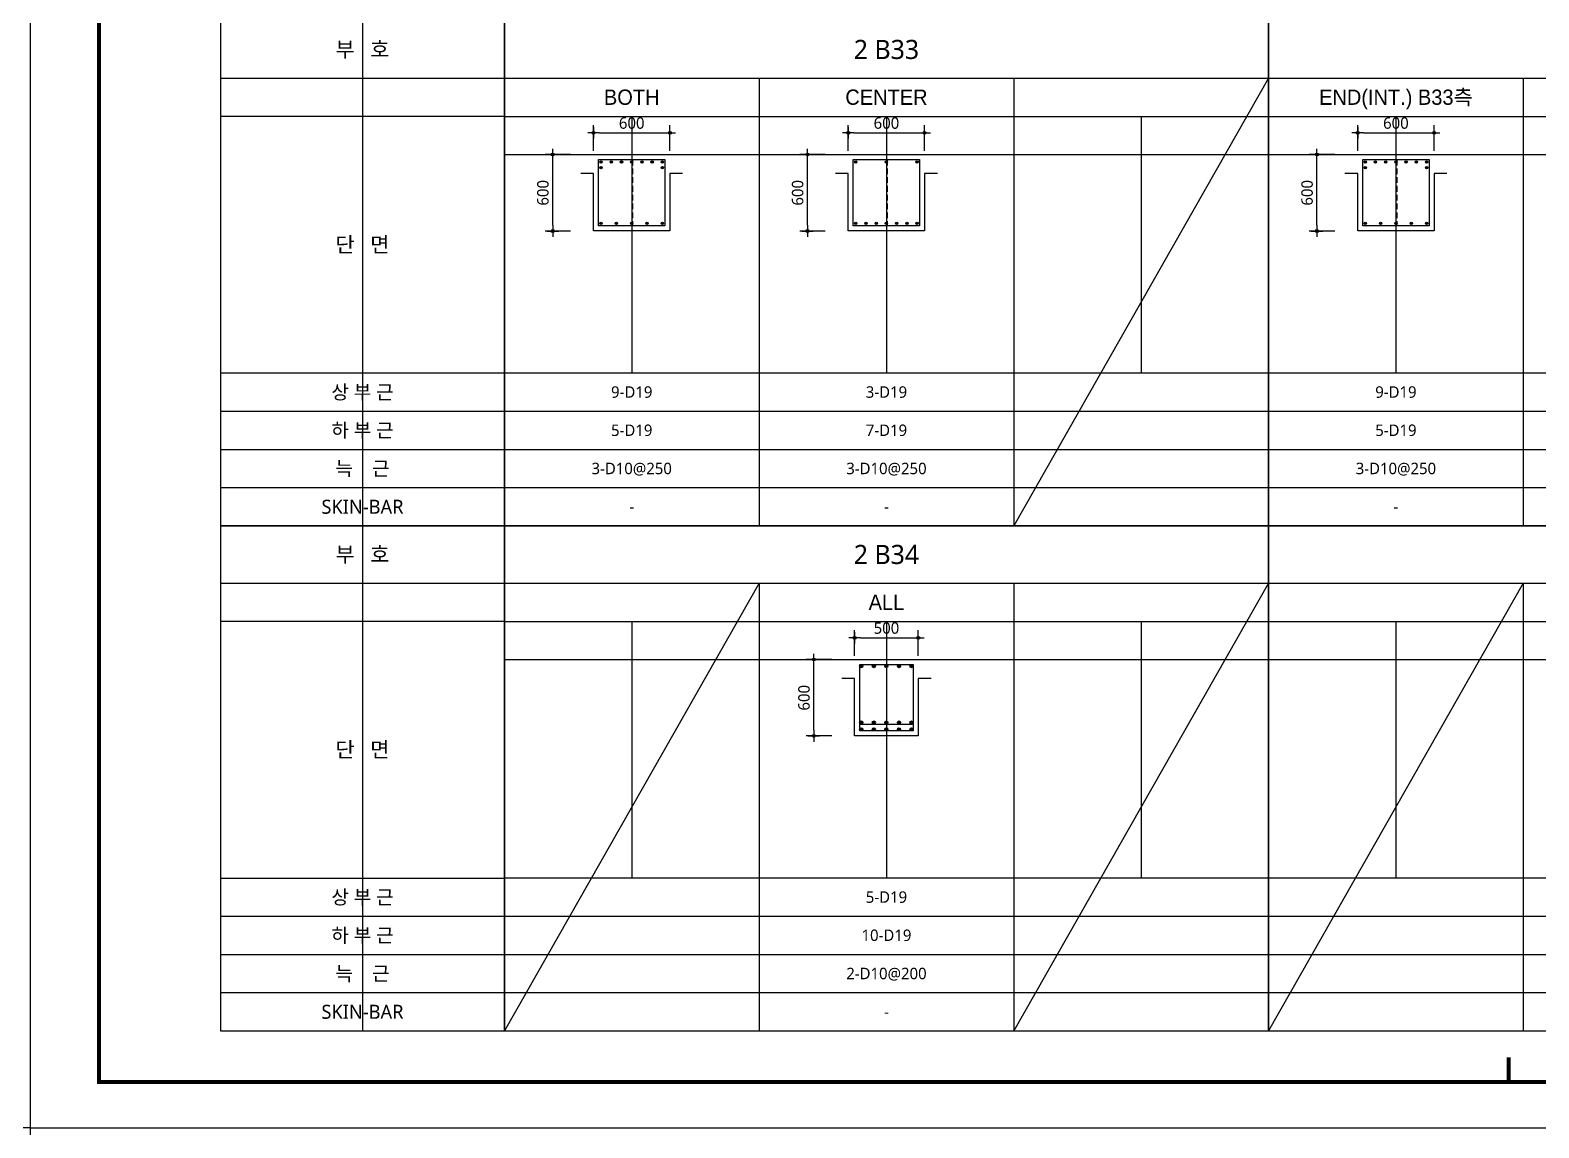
# Model space of a CAD drawing. Header units: millimetres. Extents: x 0 to 252030, y -124740 to 196020.
# Drawn here: x 25230 to 37075, y 124740 to 133357 of the extents above; entities that cross this region are included whole.
import ezdxf
from ezdxf.enums import TextEntityAlignment as Align

# ---------------------------------------------------------------- set-up
doc = ezdxf.new("R2010")
doc.units = ezdxf.units.MM
doc.header["$LTSCALE"] = 30
doc.linetypes.add('HID', pattern=[2.3, 1.5, -0.8])
doc.layers.get('DEFPOINTS').update_dxf_attribs({"color": 142})
for name, color, linetype in [('0-SEC1', 3, 'Continuous'), ('CON', 2, 'Continuous'), ('DIM', 7, 'Continuous'), ('ETC', 7, 'Continuous'), ('S-철근', 3, 'Continuous'), ('SHEET', 7, 'Continuous'), ('TXT', 3, 'Continuous'), ('XR-FORM_(도룡동)$0$Sheet', 7, 'Continuous')]:
    doc.layers.add(name, color=color, linetype=linetype)
doc.layers.add('DEFPOINT', color=151, linetype='Continuous', plot=False)
doc.layers.add('TieBar', color=7, linetype='HID', lineweight=0)
doc.styles.get("Standard").update_dxf_attribs({"font": 'malgun.ttf'})
doc.styles.add('돋움', font='Dotum.ttf')
doc.styles.add('맑은 고딕', font='malgun.ttf')
doc.dimstyles.new('30NDIM', dxfattribs={"dimscale": 50, "dimtxt": 3, "dimasz": 1.5, "dimexe": 2, "dimexo": 6, "dimgap": 1, "dimtad": 1, "dimdec": 0, "dimrnd": 0.25, "dimzin": 0, "dimdsep": 46, "dimtxsty": 'Standard', "dimblk": 'Z_DOT', "dimcen": 5, "dimclrd": 256, "dimclre": 256, "dimclrt": 3, "dimadec": 0, "dimazin": 0, "dimtm": 1e-09, "dimtfac": 1, "dimtdec": 0, "dimtix": 1, "dimtmove": 2, "dimatfit": 1, "dimldrblk": 'Z_DOT', "dimfxl": 1, "dimtolj": 1, "dimtzin": 0, "dimarcsym": 0})

# ---------------------------------------------------------------- blocks, each defined once
blk = doc.blocks.new('XR-FORM_(도룡동)$0$S')
at = {"layer": 'XR-FORM_(도룡동)$0$Sheet', "const_width": 100}
blk.add_lwpolyline([(1850, 57950), (82250, 57950), (82250, 1200), (1850, 1200)], close=True, dxfattribs=at)
at = {"layer": 'XR-FORM_(도룡동)$0$Sheet', "linetype": 'Continuous', "const_width": 100}
blk.add_lwpolyline([(38745, 1846), (38745, 1200)], dxfattribs=at)
blk = doc.blocks.new('XR-FORM_(도룡동)', base_point=(101.33, -56114.51))
at = {"layer": 'DEFPOINTS'}
blk.add_lwpolyline([(0, 0), (420, 0), (420, 297), (0, 297)], close=True, dxfattribs=at)
at = {"xscale": 0.005, "yscale": 0.005, "zscale": 0.005}
blk.add_blockref('XR-FORM_(도룡동)$0$S', (-0.25, 0), dxfattribs=at)
blk = doc.blocks.new('*U160')
at = {"layer": 'DEFPOINTS'}
for p, q in [((-1114, 5286), (-1114, 1321)), ((-2229, 4536), (0, 4536))]:
    blk.add_line(p, q, dxfattribs=at)
at = {"layer": 'SHEET'}
blk.add_line((-2229, 4836), (0, 4836), dxfattribs=at)
at = {"layer": 'SHEET', "color": 6}
for p, q in [((-2229, 2521), (0, 2521)), ((-2229, 2221), (0, 2221)), ((-2229, 1921), (0, 1921)), ((-2229, 1621), (0, 1621))]:
    blk.add_line(p, q, dxfattribs=at)
at = {"layer": 'SHEET'}
blk.add_lwpolyline([(0, 5286), (-2229, 5286), (-2229, 1321), (0, 1321)], close=True, dxfattribs=at)
at = {"layer": 'TXT', "style": '맑은 고딕'}
for s, height, p in [('부   호', 120, (-1114, 5061)), ('단   면', 120, (-1114, 3529)), ('상 부 근', 110, (-1114, 2371)), ('하 부 근', 110, (-1114, 2071)), ('늑    근', 110, (-1114, 1771)), ('SKIN-BAR', 110, (-1114, 1471))]:
    blk.add_text(s, height=height, dxfattribs=at).set_placement(p, align=Align.MIDDLE_CENTER)
blk = doc.blocks.new('4등분')
at = {"layer": 'DEFPOINTS'}
for p, q in [((1000, 3214), (1000, 1200)), ((3000, 3214), (3000, 1200)), ((5000, 3214), (5000, 1200)), ((0, 2914), (6000, 2914))]:
    blk.add_line(p, q, dxfattribs=at)
at = {"layer": 'SHEET'}
blk.add_line((0, 3514), (6000, 3514), dxfattribs=at)
at = {"layer": 'SHEET', "color": 6}
for p, q in [((2000, 3514), (2000, 0)), ((4000, 3514), (4000, 0)), ((0, 3214), (6000, 3214)), ((0, 1200), (6000, 1200)), ((0, 900), (6000, 900)), ((0, 600), (6000, 600)), ((0, 300), (6000, 300))]:
    blk.add_line(p, q, dxfattribs=at)
at = {"layer": 'SHEET'}
blk.add_lwpolyline([(6000, 3964), (0, 3964), (0, 0), (6000, 0)], close=True, dxfattribs=at)
blk = doc.blocks.new('Z_DOT')
at = {"layer": 'DIM', "color": 0}
for p, q in [((-1, 0), (1, 0)), ((0, -1), (0, 1))]:
    blk.add_line(p, q, dxfattribs=at)
for radius in [0.25, 0.125]:
    blk.add_circle((0, 0), radius, dxfattribs=at)
blk = doc.blocks.new('*D324')
at = {"layer": 'DEFPOINTS', "color": 0, "transparency": 16777216}
for p in [(30253, 132551), (29653, 132230), (30253, 132230)]:
    blk.add_point(p, dxfattribs=at)
at = {"layer": 'DIM', "lineweight": -2, "transparency": 16777216}
for p, q in [((29653, 132410), (29653, 132611)), ((29698, 132551), (30208, 132551)), ((30253, 132410), (30253, 132611))]:
    blk.add_line(p, q, dxfattribs=at)
at = {"layer": 'DIM', "lineweight": -2, "transparency": 16777216, "xscale": 45, "yscale": 45, "zscale": 45, "rotation": 180}
blk.add_blockref('Z_DOT', (29653, 132551), dxfattribs=at)
at = {"layer": 'DIM', "lineweight": -2, "transparency": 16777216, "xscale": 45, "yscale": 45, "zscale": 45}
blk.add_blockref('Z_DOT', (30253, 132551), dxfattribs=at)
at = {"layer": 'DIM', "color": 3, "transparency": 16777216, "insert": (29953, 132627), "char_height": 90, "attachment_point": 5}
blk.add_mtext('\\A1;600', dxfattribs=at)
blk = doc.blocks.new('*D281')
at = {"layer": 'DEFPOINTS', "color": 0, "transparency": 16777216}
for p in [(29333, 132380), (29653, 132380), (29653, 131780)]:
    blk.add_point(p, dxfattribs=at)
at = {"layer": 'DIM', "lineweight": -2, "transparency": 16777216}
for p, q in [((29473, 132380), (29273, 132380)), ((29333, 131825), (29333, 132335)), ((29473, 131780), (29273, 131780))]:
    blk.add_line(p, q, dxfattribs=at)
at = {"layer": 'DIM', "lineweight": -2, "transparency": 16777216, "xscale": 45, "yscale": 45, "zscale": 45}
for p, rotation in [((29333, 132380), 90), ((29333, 131780), 270)]:
    blk.add_blockref('Z_DOT', p, dxfattribs=dict(at, rotation=rotation))
at = {"layer": 'DIM', "color": 3, "transparency": 16777216, "insert": (29256, 132080), "char_height": 90, "attachment_point": 5, "rotation": 90}
blk.add_mtext('\\A1;600', dxfattribs=at)
blk = doc.blocks.new('*D282')
at = {"layer": 'DEFPOINTS', "color": 0, "transparency": 16777216}
for p in [(32253, 132551), (31653, 132230), (32253, 132230)]:
    blk.add_point(p, dxfattribs=at)
at = {"layer": 'DIM', "lineweight": -2, "transparency": 16777216}
for p, q in [((31653, 132410), (31653, 132611)), ((31698, 132551), (32208, 132551)), ((32253, 132410), (32253, 132611))]:
    blk.add_line(p, q, dxfattribs=at)
at = {"layer": 'DIM', "lineweight": -2, "transparency": 16777216, "xscale": 45, "yscale": 45, "zscale": 45, "rotation": 180}
blk.add_blockref('Z_DOT', (31653, 132551), dxfattribs=at)
at = {"layer": 'DIM', "lineweight": -2, "transparency": 16777216, "xscale": 45, "yscale": 45, "zscale": 45}
blk.add_blockref('Z_DOT', (32253, 132551), dxfattribs=at)
at = {"layer": 'DIM', "color": 3, "transparency": 16777216, "insert": (31953, 132627), "char_height": 90, "attachment_point": 5}
blk.add_mtext('\\A1;600', dxfattribs=at)
blk = doc.blocks.new('*D283')
at = {"layer": 'DEFPOINTS', "color": 0, "transparency": 16777216}
for p in [(31333, 132380), (31653, 132380), (31653, 131780)]:
    blk.add_point(p, dxfattribs=at)
at = {"layer": 'DIM', "lineweight": -2, "transparency": 16777216}
for p, q in [((31473, 132380), (31273, 132380)), ((31333, 131825), (31333, 132335)), ((31473, 131780), (31273, 131780))]:
    blk.add_line(p, q, dxfattribs=at)
at = {"layer": 'DIM', "lineweight": -2, "transparency": 16777216, "xscale": 45, "yscale": 45, "zscale": 45}
for p, rotation in [((31333, 132380), 90), ((31333, 131780), 270)]:
    blk.add_blockref('Z_DOT', p, dxfattribs=dict(at, rotation=rotation))
at = {"layer": 'DIM', "color": 3, "transparency": 16777216, "insert": (31256, 132080), "char_height": 90, "attachment_point": 5, "rotation": 90}
blk.add_mtext('\\A1;600', dxfattribs=at)
blk = doc.blocks.new('*D284')
at = {"layer": 'DEFPOINTS', "color": 0, "transparency": 16777216}
for p in [(36253, 132551), (35653, 132230), (36253, 132230)]:
    blk.add_point(p, dxfattribs=at)
at = {"layer": 'DIM', "lineweight": -2, "transparency": 16777216}
for p, q in [((35653, 132410), (35653, 132611)), ((35698, 132551), (36208, 132551)), ((36253, 132410), (36253, 132611))]:
    blk.add_line(p, q, dxfattribs=at)
at = {"layer": 'DIM', "lineweight": -2, "transparency": 16777216, "xscale": 45, "yscale": 45, "zscale": 45, "rotation": 180}
blk.add_blockref('Z_DOT', (35653, 132551), dxfattribs=at)
at = {"layer": 'DIM', "lineweight": -2, "transparency": 16777216, "xscale": 45, "yscale": 45, "zscale": 45}
blk.add_blockref('Z_DOT', (36253, 132551), dxfattribs=at)
at = {"layer": 'DIM', "color": 3, "transparency": 16777216, "insert": (35953, 132627), "char_height": 90, "attachment_point": 5}
blk.add_mtext('\\A1;600', dxfattribs=at)
blk = doc.blocks.new('*D285')
at = {"layer": 'DEFPOINTS', "color": 0, "transparency": 16777216}
for p in [(35333, 132380), (35653, 132380), (35653, 131780)]:
    blk.add_point(p, dxfattribs=at)
at = {"layer": 'DIM', "lineweight": -2, "transparency": 16777216}
for p, q in [((35473, 132380), (35273, 132380)), ((35333, 131825), (35333, 132335)), ((35473, 131780), (35273, 131780))]:
    blk.add_line(p, q, dxfattribs=at)
at = {"layer": 'DIM', "lineweight": -2, "transparency": 16777216, "xscale": 45, "yscale": 45, "zscale": 45}
for p, rotation in [((35333, 132380), 90), ((35333, 131780), 270)]:
    blk.add_blockref('Z_DOT', p, dxfattribs=dict(at, rotation=rotation))
at = {"layer": 'DIM', "color": 3, "transparency": 16777216, "insert": (35256, 132080), "char_height": 90, "attachment_point": 5, "rotation": 90}
blk.add_mtext('\\A1;600', dxfattribs=at)
blk = doc.blocks.new('*D1514')
at = {"layer": 'DEFPOINTS', "color": 0, "transparency": 16777216}
for p in [(32203, 128586), (31703, 128266), (32203, 128266)]:
    blk.add_point(p, dxfattribs=at)
at = {"layer": 'DIM', "lineweight": -2, "transparency": 16777216}
for p, q in [((31703, 128446), (31703, 128646)), ((32203, 128446), (32203, 128646)), ((31748, 128586), (32158, 128586))]:
    blk.add_line(p, q, dxfattribs=at)
at = {"layer": 'DIM', "lineweight": -2, "transparency": 16777216, "xscale": 45, "yscale": 45, "zscale": 45, "rotation": 180}
blk.add_blockref('Z_DOT', (31703, 128586), dxfattribs=at)
at = {"layer": 'DIM', "lineweight": -2, "transparency": 16777216, "xscale": 45, "yscale": 45, "zscale": 45}
blk.add_blockref('Z_DOT', (32203, 128586), dxfattribs=at)
at = {"layer": 'DIM', "color": 3, "transparency": 16777216, "insert": (31953, 128663), "char_height": 90, "attachment_point": 5}
blk.add_mtext('\\A1;500', dxfattribs=at)
blk = doc.blocks.new('*D1515')
at = {"layer": 'DEFPOINTS', "color": 0, "transparency": 16777216}
for p in [(31383, 128416), (31703, 128416), (31703, 127816)]:
    blk.add_point(p, dxfattribs=at)
at = {"layer": 'DIM', "lineweight": -2, "transparency": 16777216}
for p, q in [((31523, 128416), (31323, 128416)), ((31383, 127861), (31383, 128371)), ((31523, 127816), (31323, 127816))]:
    blk.add_line(p, q, dxfattribs=at)
at = {"layer": 'DIM', "lineweight": -2, "transparency": 16777216, "xscale": 45, "yscale": 45, "zscale": 45}
for p, rotation in [((31383, 128416), 90), ((31383, 127816), 270)]:
    blk.add_blockref('Z_DOT', p, dxfattribs=dict(at, rotation=rotation))
at = {"layer": 'DIM', "color": 3, "transparency": 16777216, "insert": (31306, 128116), "char_height": 90, "attachment_point": 5, "rotation": 90}
blk.add_mtext('\\A1;600', dxfattribs=at)

msp = doc.modelspace()

# ---------------------------------------------------------------- hatches: boundary and pattern name
at = {"layer": 'S-철근'}
h = msp.add_hatch(color=256, dxfattribs=at)
edge = h.paths.add_edge_path()
edge.add_arc((29712.08013, 132321.41992), 9.55, 0, 180)
edge.add_arc((29712.08013, 132321.41992), 9.55, 180, 360)
h = msp.add_hatch(color=256, dxfattribs=at)
edge = h.paths.add_edge_path()
edge.add_arc((29792.3868, 132321.41992), 9.55, 0, 180)
edge.add_arc((29792.3868, 132321.41992), 9.55, 180, 360)
h = msp.add_hatch(color=256, dxfattribs=at)
edge = h.paths.add_edge_path()
edge.add_arc((29872.69347, 132321.41992), 9.55, 0, 180)
edge.add_arc((29872.69347, 132321.41992), 9.55, 180, 360)
h = msp.add_hatch(color=256, dxfattribs=at)
edge = h.paths.add_edge_path()
edge.add_arc((29953.00013, 132321.41992), 9.55, 0, 180)
edge.add_arc((29953.00013, 132321.41992), 9.55, 180, 360)
h = msp.add_hatch(color=256, dxfattribs=at)
edge = h.paths.add_edge_path()
edge.add_arc((30033.3068, 132321.41992), 9.55, 0, 180)
edge.add_arc((30033.3068, 132321.41992), 9.55, 180, 360)
h = msp.add_hatch(color=256, dxfattribs=at)
edge = h.paths.add_edge_path()
edge.add_arc((30113.61347, 132321.41992), 9.55, 0, 180)
edge.add_arc((30113.61347, 132321.41992), 9.55, 180, 360)
h = msp.add_hatch(color=256, dxfattribs=at)
edge = h.paths.add_edge_path()
edge.add_arc((30193.92013, 132321.41992), 9.55, 0, 180)
edge.add_arc((30193.92013, 132321.41992), 9.55, 180, 360)
h = msp.add_hatch(color=256, dxfattribs=at)
edge = h.paths.add_edge_path()
edge.add_arc((31712.08013, 132321.41992), 9.55, 0, 180)
edge.add_arc((31712.08013, 132321.41992), 9.55, 180, 360)
h = msp.add_hatch(color=256, dxfattribs=at)
edge = h.paths.add_edge_path()
edge.add_arc((31953.00013, 132321.41992), 9.55, 0, 180)
edge.add_arc((31953.00013, 132321.41992), 9.55, 180, 360)
h = msp.add_hatch(color=256, dxfattribs=at)
edge = h.paths.add_edge_path()
edge.add_arc((32193.92013, 132321.41992), 9.55, 0, 180)
edge.add_arc((32193.92013, 132321.41992), 9.55, 180, 360)
h = msp.add_hatch(color=256, dxfattribs=at)
edge = h.paths.add_edge_path()
edge.add_arc((35712.08013, 132321.41992), 9.55, 0, 180)
edge.add_arc((35712.08013, 132321.41992), 9.55, 180, 360)
h = msp.add_hatch(color=256, dxfattribs=at)
edge = h.paths.add_edge_path()
edge.add_arc((35792.3868, 132321.41992), 9.55, 0, 180)
edge.add_arc((35792.3868, 132321.41992), 9.55, 180, 360)
h = msp.add_hatch(color=256, dxfattribs=at)
edge = h.paths.add_edge_path()
edge.add_arc((35872.69347, 132321.41992), 9.55, 0, 180)
edge.add_arc((35872.69347, 132321.41992), 9.55, 180, 360)
h = msp.add_hatch(color=256, dxfattribs=at)
edge = h.paths.add_edge_path()
edge.add_arc((35953.00013, 132321.41992), 9.55, 0, 180)
edge.add_arc((35953.00013, 132321.41992), 9.55, 180, 360)
h = msp.add_hatch(color=256, dxfattribs=at)
edge = h.paths.add_edge_path()
edge.add_arc((36033.3068, 132321.41992), 9.55, 0, 180)
edge.add_arc((36033.3068, 132321.41992), 9.55, 180, 360)
h = msp.add_hatch(color=256, dxfattribs=at)
edge = h.paths.add_edge_path()
edge.add_arc((36113.61347, 132321.41992), 9.55, 0, 180)
edge.add_arc((36113.61347, 132321.41992), 9.55, 180, 360)
h = msp.add_hatch(color=256, dxfattribs=at)
edge = h.paths.add_edge_path()
edge.add_arc((36193.92013, 132321.41992), 9.55, 0, 180)
edge.add_arc((36193.92013, 132321.41992), 9.55, 180, 360)
h = msp.add_hatch(color=256, dxfattribs=at)
edge = h.paths.add_edge_path()
edge.add_arc((29712.08013, 132277.31992), 9.55, 0, 180)
edge.add_arc((29712.08013, 132277.31992), 9.55, 180, 360)
h = msp.add_hatch(color=256, dxfattribs=at)
edge = h.paths.add_edge_path()
edge.add_arc((30193.92013, 132277.31992), 9.55, 0, 180)
edge.add_arc((30193.92013, 132277.31992), 9.55, 180, 360)
h = msp.add_hatch(color=256, dxfattribs=at)
edge = h.paths.add_edge_path()
edge.add_arc((35712.08013, 132277.31992), 9.55, 0, 180)
edge.add_arc((35712.08013, 132277.31992), 9.55, 180, 360)
h = msp.add_hatch(color=256, dxfattribs=at)
edge = h.paths.add_edge_path()
edge.add_arc((36193.92013, 132277.31992), 9.55, 0, 180)
edge.add_arc((36193.92013, 132277.31992), 9.55, 180, 360)
h = msp.add_hatch(color=256, dxfattribs=at)
edge = h.paths.add_edge_path()
edge.add_arc((29712.08013, 131839.57992), 9.55, 0, 180)
edge.add_arc((29712.08013, 131839.57992), 9.55, 180, 360)
h = msp.add_hatch(color=256, dxfattribs=at)
edge = h.paths.add_edge_path()
edge.add_arc((29832.54013, 131839.57992), 9.55, 0, 180)
edge.add_arc((29832.54013, 131839.57992), 9.55, 180, 360)
h = msp.add_hatch(color=256, dxfattribs=at)
edge = h.paths.add_edge_path()
edge.add_arc((29953.00013, 131839.57992), 9.55, 0, 180)
edge.add_arc((29953.00013, 131839.57992), 9.55, 180, 360)
h = msp.add_hatch(color=256, dxfattribs=at)
edge = h.paths.add_edge_path()
edge.add_arc((30073.46013, 131839.57992), 9.55, 0, 180)
edge.add_arc((30073.46013, 131839.57992), 9.55, 180, 360)
h = msp.add_hatch(color=256, dxfattribs=at)
edge = h.paths.add_edge_path()
edge.add_arc((30193.92013, 131839.57992), 9.55, 0, 180)
edge.add_arc((30193.92013, 131839.57992), 9.55, 180, 360)
h = msp.add_hatch(color=256, dxfattribs=at)
edge = h.paths.add_edge_path()
edge.add_arc((31712.08013, 131839.57992), 9.55, 0, 180)
edge.add_arc((31712.08013, 131839.57992), 9.55, 180, 360)
h = msp.add_hatch(color=256, dxfattribs=at)
edge = h.paths.add_edge_path()
edge.add_arc((31792.3868, 131839.57992), 9.55, 0, 180)
edge.add_arc((31792.3868, 131839.57992), 9.55, 180, 360)
h = msp.add_hatch(color=256, dxfattribs=at)
edge = h.paths.add_edge_path()
edge.add_arc((31872.69347, 131839.57992), 9.55, 0, 180)
edge.add_arc((31872.69347, 131839.57992), 9.55, 180, 360)
h = msp.add_hatch(color=256, dxfattribs=at)
edge = h.paths.add_edge_path()
edge.add_arc((31953.00013, 131839.57992), 9.55, 0, 180)
edge.add_arc((31953.00013, 131839.57992), 9.55, 180, 360)
h = msp.add_hatch(color=256, dxfattribs=at)
edge = h.paths.add_edge_path()
edge.add_arc((32033.3068, 131839.57992), 9.55, 0, 180)
edge.add_arc((32033.3068, 131839.57992), 9.55, 180, 360)
h = msp.add_hatch(color=256, dxfattribs=at)
edge = h.paths.add_edge_path()
edge.add_arc((32113.61347, 131839.57992), 9.55, 0, 180)
edge.add_arc((32113.61347, 131839.57992), 9.55, 180, 360)
h = msp.add_hatch(color=256, dxfattribs=at)
edge = h.paths.add_edge_path()
edge.add_arc((32193.92013, 131839.57992), 9.55, 0, 180)
edge.add_arc((32193.92013, 131839.57992), 9.55, 180, 360)
h = msp.add_hatch(color=256, dxfattribs=at)
edge = h.paths.add_edge_path()
edge.add_arc((35712.08013, 131839.57992), 9.55, 0, 180)
edge.add_arc((35712.08013, 131839.57992), 9.55, 180, 360)
h = msp.add_hatch(color=256, dxfattribs=at)
edge = h.paths.add_edge_path()
edge.add_arc((35832.54013, 131839.57992), 9.55, 0, 180)
edge.add_arc((35832.54013, 131839.57992), 9.55, 180, 360)
h = msp.add_hatch(color=256, dxfattribs=at)
edge = h.paths.add_edge_path()
edge.add_arc((35953.00013, 131839.57992), 9.55, 0, 180)
edge.add_arc((35953.00013, 131839.57992), 9.55, 180, 360)
h = msp.add_hatch(color=256, dxfattribs=at)
edge = h.paths.add_edge_path()
edge.add_arc((36073.46013, 131839.57992), 9.55, 0, 180)
edge.add_arc((36073.46013, 131839.57992), 9.55, 180, 360)
h = msp.add_hatch(color=256, dxfattribs=at)
edge = h.paths.add_edge_path()
edge.add_arc((36193.92013, 131839.57992), 9.55, 0, 180)
edge.add_arc((36193.92013, 131839.57992), 9.55, 180, 360)

# ---------------------------------------------------------------- linework, layer by layer
at = {"layer": 'CON', "color": 8}
for p, q in [((29553.00013, 132380.49992), (30353.00013, 132380.49992)), ((31553.00013, 132380.49992), (32353.00013, 132380.49992)), ((35553.00013, 132380.49992), (36353.00013, 132380.49992)), ((31603.00013, 128415.99992), (32303.00013, 128415.99992))]:
    msp.add_line(p, q, dxfattribs=at)
for points in [[(30353.00013, 132230.49992), (30253.00013, 132230.49992), (30253.00013, 131780.49992), (29653.00013, 131780.49992), (29653.00013, 132230.49992), (29553.00013, 132230.49992)], [(32353.00013, 132230.49992), (32253.00013, 132230.49992), (32253.00013, 131780.49992), (31653.00013, 131780.49992), (31653.00013, 132230.49992), (31553.00013, 132230.49992)], [(36353.00013, 132230.49992), (36253.00013, 132230.49992), (36253.00013, 131780.49992), (35653.00013, 131780.49992), (35653.00013, 132230.49992), (35553.00013, 132230.49992)], [(32303.00013, 128265.99992), (32203.00013, 128265.99992), (32203.00013, 127815.99992), (31703.00013, 127815.99992), (31703.00013, 128265.99992), (31603.00013, 128265.99992)]]:
    msp.add_lwpolyline(points, dxfattribs=at)
at = {"layer": 'DEFPOINT'}
for points in [[(0.00014, 160379.99992), (25230.00014, 160379.99992), (25230.00014, 35639.99992), (0.00014, 35639.99992)], [(12615.00014, 142559.99992), (25230.00014, 142559.99992), (25230.00014, 124739.99992), (12615.00014, 124739.99992)]]:
    msp.add_lwpolyline(points, close=True, dxfattribs=at)
at = {"layer": 'ETC', "color": 8}
msp.add_line((31743.00013, 127909.62992), (32163.00013, 127909.62992), dxfattribs=at)
at = {"layer": 'S-철근'}
for points in [[(29693.00013, 131820.49992), (29693.00013, 132340.49992), (30213.00013, 132340.49992), (30213.00013, 131820.49992), (29693.00013, 131820.49992)], [(31693.00013, 131820.49992), (31693.00013, 132340.49992), (32213.00013, 132340.49992), (32213.00013, 131820.49992), (31693.00013, 131820.49992)], [(35693.00013, 131820.49992), (35693.00013, 132340.49992), (36213.00013, 132340.49992), (36213.00013, 131820.49992), (35693.00013, 131820.49992)], [(31743.00013, 127855.99992), (31743.00013, 128375.99992), (32163.00013, 128375.99992), (32163.00013, 127855.99992), (31743.00013, 127855.99992)]]:
    msp.add_lwpolyline(points, dxfattribs=at)
at = {"layer": 'S-철근', "const_width": 12.5}
for points in [[(31748.75013, 128363.99992, 1), (31761.25013, 128363.99992, 1)], [(31847.50013, 128363.99992, 1), (31860.00013, 128363.99992, 1)], [(31946.25013, 128363.99992, 1), (31958.75013, 128363.99992, 1)], [(32045.00013, 128363.99992, 1), (32057.50013, 128363.99992, 1)], [(32143.75013, 128363.99992, 1), (32156.25013, 128363.99992, 1)], [(31748.75013, 127921.62992, 1), (31761.25013, 127921.62992, 1)], [(31847.50013, 127921.62992, 1), (31860.00013, 127921.62992, 1)], [(31946.25013, 127921.62992, 1), (31958.75013, 127921.62992, 1)], [(32045.00013, 127921.62992, 1), (32057.50013, 127921.62992, 1)], [(32143.75013, 127921.62992, 1), (32156.25013, 127921.62992, 1)], [(31748.75013, 127867.99992, 1), (31761.25013, 127867.99992, 1)], [(31847.50013, 127867.99992, 1), (31860.00013, 127867.99992, 1)], [(31946.25013, 127867.99992, 1), (31958.75013, 127867.99992, 1)], [(32045.00013, 127867.99992, 1), (32057.50013, 127867.99992, 1)], [(32143.75013, 127867.99992, 1), (32156.25013, 127867.99992, 1)]]:
    msp.add_lwpolyline(points, format="xyb", close=True, dxfattribs=at)
at = {"layer": 'S-철근'}
for centre, radius in [((29712.08013, 132321.41992), 9.55), ((29792.3868, 132321.41992), 9.55), ((29872.69347, 132321.41992), 9.55), ((29953.00013, 132321.41992), 9.55), ((30033.3068, 132321.41992), 9.55), ((30113.61347, 132321.41992), 9.55), ((30193.92013, 132321.41992), 9.55), ((31712.08013, 132321.41992), 9.55), ((31953.00013, 132321.41992), 9.55), ((32193.92013, 132321.41992), 9.55), ((35712.08013, 132321.41992), 9.55), ((35792.3868, 132321.41992), 9.55), ((35872.69347, 132321.41992), 9.55), ((35953.00013, 132321.41992), 9.55), ((36033.3068, 132321.41992), 9.55), ((36113.61347, 132321.41992), 9.55), ((36193.92013, 132321.41992), 9.55), ((29712.08013, 132277.31992), 9.55), ((30193.92013, 132277.31992), 9.55), ((35712.08013, 132277.31992), 9.55), ((36193.92013, 132277.31992), 9.55), ((29712.08013, 131839.57992), 9.55), ((29832.54013, 131839.57992), 9.55), ((29953.00013, 131839.57992), 9.55), ((30073.46013, 131839.57992), 9.55), ((30193.92013, 131839.57992), 9.55), ((31712.08013, 131839.57992), 9.55), ((31792.3868, 131839.57992), 9.55), ((31872.69347, 131839.57992), 9.55), ((31953.00013, 131839.57992), 9.55), ((32033.3068, 131839.57992), 9.55), ((32113.61347, 131839.57992), 9.55), ((32193.92013, 131839.57992), 9.55), ((35712.08013, 131839.57992), 9.55), ((35832.54013, 131839.57992), 9.55), ((35953.00013, 131839.57992), 9.55), ((36073.46013, 131839.57992), 9.55), ((36193.92013, 131839.57992), 9.55), ((31755.00013, 128363.99992), 12.5), ((31853.75013, 128363.99992), 12.5), ((31952.50013, 128363.99992), 12.5), ((32051.25013, 128363.99992), 12.5), ((32150.00013, 128363.99992), 12.5), ((31755.00013, 127921.62992), 12.5), ((31853.75013, 127921.62992), 12.5), ((31952.50013, 127921.62992), 12.5), ((32051.25013, 127921.62992), 12.5), ((32150.00013, 127921.62992), 12.5), ((31755.00013, 127867.99992), 12.5), ((31853.75013, 127867.99992), 12.5), ((31952.50013, 127867.99992), 12.5), ((32051.25013, 127867.99992), 12.5), ((32150.00013, 127867.99992), 12.5)]:
    msp.add_circle(centre, radius, dxfattribs=at)
at = {"layer": 'SHEET'}
for p, q in [((34953.00013, 132980.49992), (32953.00013, 129465.99992)), ((30953.00013, 129015.99992), (28953.00013, 125501.49992)), ((34953.00013, 129015.99992), (32953.00013, 125501.49992)), ((36953.00013, 129015.99992), (34953.00013, 125501.49992))]:
    msp.add_line(p, q, dxfattribs=at)
at = {"layer": 'TieBar'}
for p, q in [((29962.55013, 132340.49992), (29962.55013, 131820.49992)), ((31962.55013, 132340.49992), (31962.55013, 131820.49992)), ((35962.55013, 132340.49992), (35962.55013, 131820.49992))]:
    msp.add_line(p, q, dxfattribs=at)

# ---------------------------------------------------------------- block references
for name, p in [('*U160', (28953.00013, 128144.49992)), ('4등분', (28953.00013, 129465.99992)), ('4등분', (34953.00013, 129465.99992)), ('*U160', (28953.00013, 124179.99992)), ('4등분', (28953.00013, 125501.49992)), ('4등분', (34953.00013, 125501.49992))]:
    msp.add_blockref(name, p)
at = {"layer": '0-SEC1', "xscale": 60, "yscale": 60, "zscale": 60}
msp.add_blockref('XR-FORM_(도룡동)', (31310.02429, -3242130.57868), dxfattribs=at)

# ---------------------------------------------------------------- texts
at = {"layer": 'TXT', "color": 2, "style": '맑은 고딕'}
for s, p in [('2 B33', (31953.00013, 133205.49992)), ('2 B34', (31953.00013, 129240.99992))]:
    msp.add_text(s, height=150, dxfattribs=at).set_placement(p, align=Align.MIDDLE_CENTER)
at = {"layer": 'TXT'}
for s, height, style, p in [('END(INT.) B33측', 120, '돋움', (35953.00013, 132830.49992)), ('BOTH', 120, '돋움', (29953.00013, 132830.49992)), ('CENTER', 120, '돋움', (31953.00013, 132830.49992)), ('9-D19', 90, '맑은 고딕', (29953.00013, 130515.99992)), ('3-D19', 90, '맑은 고딕', (31953.00013, 130515.99992)), ('9-D19', 90, '맑은 고딕', (35953.00013, 130515.99992)), ('5-D19', 90, '맑은 고딕', (29953.00013, 130215.99992)), ('7-D19', 90, '맑은 고딕', (31953.00013, 130215.99992)), ('5-D19', 90, '맑은 고딕', (35953.00013, 130215.99992)), ('3-D10@250', 90, '맑은 고딕', (29953.00013, 129915.99992)), ('3-D10@250', 90, '맑은 고딕', (31953.00013, 129915.99992)), ('3-D10@250', 90, '맑은 고딕', (35953.00013, 129915.99992)), ('-', 90, '맑은 고딕', (29953.00013, 129615.99992)), ('-', 90, '맑은 고딕', (31953.00013, 129615.99992)), ('-', 90, '맑은 고딕', (35953.00013, 129615.99992)), ('ALL', 120, '돋움', (31953.00013, 128865.99992)), ('5-D19', 90, '맑은 고딕', (31953.00013, 126551.49992)), ('10-D19', 90, '맑은 고딕', (31953.00013, 126251.49992)), ('2-D10@200', 90, '맑은 고딕', (31953.00013, 125951.49992)), ('-', 90, '맑은 고딕', (31953.00013, 125651.49992))]:
    msp.add_text(s, height=height, dxfattribs=dict(at, style=style)).set_placement(p, align=Align.MIDDLE_CENTER)

# ---------------------------------------------------------------- dimensions: what is measured, and where the dimension line sits
at = {"layer": 'DIM'}
for base, p1, p2, picture, middle in [((30253.00013, 132550.65148), (29653.00013, 132230.49992), (30253.00013, 132230.49992), '*D324', (29953.00013, 132627.14945)), ((32253.00013, 132550.65148), (31653.00013, 132230.49992), (32253.00013, 132230.49992), '*D282', (31953.00013, 132627.14945)), ((36253.00013, 132550.65148), (35653.00013, 132230.49992), (36253.00013, 132230.49992), '*D284', (35953.00013, 132627.14945)), ((32203.00013, 128586.15148), (31703.00013, 128265.99992), (32203.00013, 128265.99992), '*D1514', (31953.00013, 128662.64945))]:
    dim = msp.add_linear_dim(base=base, p1=p1, p2=p2, dimstyle='30NDIM', override={"dimscale": 30, "dimtxsty": 'Standard'}, dxfattribs=at)
    dim.commit()
    dim.dimension.update_dxf_attribs({"geometry": picture, "text_midpoint": middle})
for base, p1, p2, picture, middle in [((29332.84857, 132380.49992), (29653.00013, 131780.49992), (29653.00013, 132380.49992), '*D281', (29256.3506, 132080.49992)), ((31332.84857, 132380.49992), (31653.00013, 131780.49992), (31653.00013, 132380.49992), '*D283', (31256.3506, 132080.49992)), ((35332.84857, 132380.49992), (35653.00013, 131780.49992), (35653.00013, 132380.49992), '*D285', (35256.3506, 132080.49992)), ((31382.84857, 128415.99992), (31703.00013, 127815.99992), (31703.00013, 128415.99992), '*D1515', (31306.3506, 128115.99992))]:
    dim = msp.add_linear_dim(base=base, p1=p1, p2=p2, angle=90, dimstyle='30NDIM', override={"dimscale": 30, "dimtxsty": 'Standard'}, dxfattribs=at)
    dim.commit()
    dim.dimension.update_dxf_attribs({"geometry": picture, "text_midpoint": middle})

doc.saveas('drawing.dxf')
